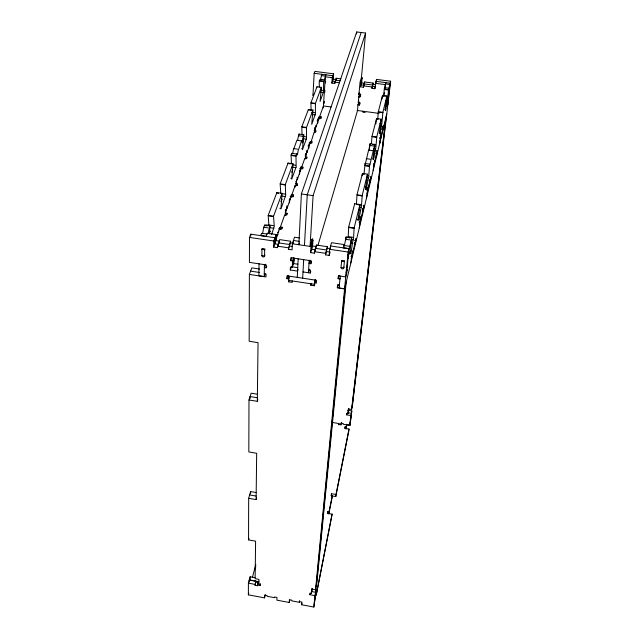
<?xml version="1.0" encoding="UTF-8"?>
<svg xmlns="http://www.w3.org/2000/svg" width="639" height="639" viewBox="0 0 639 639"><rect width="100%" height="100%" fill="white"/><g stroke="black" fill="none" stroke-linecap="round" stroke-linejoin="round"><path stroke-width="0.96" d="M325.539 76.129C324.404 80.889 324.947 79.324 323.653 81.544L323.462 91.968L320.091 101.393L321.377 87.343L317.008 86.768L310.937 102.775L311.041 109.988M265.361 594.589L264.554 597.872L248.371 594.861L248.411 583.167L250.145 576.793L254.969 577.68M249.274 581.953L249.282 579.885L255.912 581.107L255.057 585.268L257.549 585.731L258.404 581.738L257.557 585.028L260.057 585.492L260.089 584.086L258.835 583.854L258.915 579.365L255.137 578.67L255.6 541.169L248.547 539.899L248.675 498.3L250.608 491.583L256.151 492.557M257.589 394.255L251.151 393.193L248.986 399.95L248.819 451.941L256.678 453.283L256.111 499.61L248.675 498.3M259.594 269.027L251.838 267.853L249.378 274.419L249.17 341.242L258.044 342.656L257.325 401.332L248.986 399.95M278.476 244.378L274.81 243.834L274.978 237.756L250.768 234.17L249.49 237.42L249.41 262.373L266.231 264.913L266.175 267.821L264.378 267.549L265.56 264.25M250.065 398.52L250.073 396.555L257.453 397.777M250.76 236.166L250.768 234.17M250.129 579.645L250.145 576.793M250.6 493.572L250.608 491.583M268.947 225.966L268.188 215.431L276.855 192.587L282.039 193.329L280.944 208.897L285.689 195.478L285.282 184.599L293.021 163.76L288.061 163.065L280.162 183.872L280.785 193.465M302.023 134.07L301.816 126.802L308.405 109.437L312.95 110.052L311.728 124.373L315.386 114.006L315.426 103.374L321.377 87.343M259.019 263.731L258.875 275.776L264.219 276.591L265.209 273.804M255.057 585.268L255.912 581.107M261.854 255.544L264.586 255.951L264.674 249.442L263.332 248.483L261.974 249.042L261.854 255.632A1.398 1.086 20.9 0 0 263.196 256.95A1.398 1.086 20.9 0 0 264.578 256.039L264.881 255.217M257.549 585.731L257.557 585.028M264.219 276.591L264.434 264.546M282.039 193.329L273.548 216.214L274.267 226.382L271.591 234.585M293.021 163.76L291.703 179.152L296.153 166.939L295.977 155.788L296.808 153.783L296.887 154.175A3.379 0.471 -82.7 0 0 297.391 154.526A3.379 0.471 -82.7 0 0 298.062 151.02L301.664 140.7L301.736 141.099A3.315 0.447 -82.8 0 0 302.207 141.499A3.315 0.447 -82.8 0 0 302.862 138.08L303.805 134.693L299.068 134.046L298.109 137.425A3.315 0.463 -82.8 0 1 297.638 140.237M269.275 233.874L269.962 226.302C270.393 225.16 264.219 224.257 264.522 225.503M264.554 597.872L264.626 595.149L267.102 595.604L267.078 596.291L274.498 597.665L274.522 596.986L276.999 597.449L276.887 600.165L289.243 602.465L289.794 599.989M278.189 245.2L277.334 247.66L273.652 247.117L273.804 241.023L276.136 234.513L267.278 233.211L266.08 236.438M273.652 247.117L275.968 240.591L276.136 234.513M277.334 247.66L279.666 239.617L290.649 241.246L288.397 249.314L292.095 249.865L292.358 243.778L294.523 237.229L299.379 237.948M277.725 234.928L278.492 231.062L278.452 232.476L277.598 232.348M279.722 229.321L279.778 227.444L278.452 232.476M292.015 153.504L291.927 153.104L291.08 155.109L291.48 163.927M303.805 134.693L302.463 149.614L306.52 138.487L306.496 127.441L312.95 110.052M280.329 229.521L280.409 226.989L284.73 214.848L286.384 215.087L287.047 213.21L285.162 212.939M282.039 228.922L282.095 227.236L280.409 226.989M276.855 192.587L276.831 193.058L278.556 193.305M285.313 215.678L285.465 211.485L286.128 209.616L286.072 211.022L285.25 210.902M286.072 211.022L287.334 206.221L286.512 206.109M286.983 214.888L287.047 213.21M287.262 208.082L287.334 206.221M289.395 202.914L290.146 198.338L290.09 199.727L289.283 199.608M289.243 277.294L288.708 278.963L286.911 278.692L287.023 275.824L316.521 280.297L316.321 283.165L314.516 282.893L315.466 279.531M368.559 150.277L365.34 163.959M288.397 249.314L290.649 241.246M291.24 196.9L291.312 195.055L290.09 199.727M291.775 197.227L291.871 194.743L295.178 185.422L296.76 185.645L297.367 183.928L295.561 183.665M292.239 280.936L292.175 282.366L288.588 281.815L288.828 276.096M298.078 269.442L297.558 271.104L290.306 270.009L290.433 267.094L292.247 267.366L294.363 260.744L294.491 258.02M293.309 264.043L293.597 257.669L292.534 260.984L290.705 260.704L290.833 257.733L311.041 260.76L310.858 263.731L309.02 263.46L310.019 260.129L309.907 261.942M293.413 196.636L293.485 194.975L291.871 194.743M348.175 237.221L348.662 227.157L354.685 203.729L359.957 204.488L357.976 220.367L358.814 217.108L358.751 219.792L358.974 219.313L361.506 205.63L362.185 195.534L367.497 174.175L362.457 173.465L356.977 194.791L356.45 204.296M288.061 163.065L288.029 163.52L290.505 163.864M295.106 187.067L295.178 185.422M295.713 185.901L296.488 180.533L296.424 181.907L295.633 181.795M292.247 267.366L292.534 260.984M293.365 242.221L293.445 240.488L299.3 241.35M297.51 179.247L297.59 177.426L296.808 177.315M297.295 185.566L297.367 183.928M299.451 174.575L300.17 170.19L300.106 171.556L299.324 171.452M300.106 171.556L301.241 167.178L300.466 167.075M301.153 168.992L301.241 167.178M301.648 168.616L301.728 166.995L304.779 158.432L306.305 158.64L306.864 157.058L305.13 156.819M297.247 277.374L298.173 258.835M359.445 92.703L358.894 94.548L360.061 81.992L361.442 77.439L365.604 33.06L356.714 31.95L301.384 193.968L298.868 244.737L299.411 243.044M305.242 159.007L305.993 153.847L305.921 155.197L305.162 155.093M299.068 134.046L299.036 134.494M305.921 155.197L307.008 150.988L306.257 150.884M306.912 152.777L307.008 150.988M306.776 158.68L306.864 157.058M359.957 204.488L354.118 227.955L353.583 237.684L352.432 243.076A6.446 0.439 -81.4 0 1 351.003 251.95A6.446 0.439 -81.4 0 1 350.587 250.56L349.669 254.17L351.666 237.812L346.138 236.997L344.325 245.895M308.677 148.623L309.38 144.334L308.629 144.23M308.557 145.572L309.308 145.676L309.38 144.334M320.043 79.532C318.757 79.452 319.38 85.961 319.356 87.008M302.662 278.197L303.685 259.658M304.46 245.568L307.239 194.799L361.155 32.509M310.266 143.344L310.362 141.562L309.308 145.676M335.171 82.167L334.716 83.469L331.865 83.094L333.238 79.22L333.622 73.828L314.923 71.4L314.172 73.309L312.95 95.499L313.445 94.197M310.722 143.072L314.132 132.129L315.594 132.329L316.105 130.875L314.164 130.612M308.405 109.437L308.373 109.868L311.401 110.275M314.532 132.8L315.251 127.832L314.524 127.736M314.452 129.062L315.179 129.158L315.251 127.832M316.081 126.961L316.185 125.212L315.179 129.158M309.204 260.488L308.461 272.757L309.484 269.307M365.604 33.06L313.102 195.638L310.051 246.398L312.383 238.73L312.287 240.248M317.695 123.207L318.366 119.102L317.647 119.006M317.567 120.316L318.286 120.412L318.366 119.102M289.243 602.465L289.411 599.749L291.895 600.213L291.855 600.9L299.308 602.281L299.659 600.628M314.324 253.172L316.377 245.056L327.448 246.694L325.475 254.833L329.197 255.392L330.115 252.054L326.409 251.502L326.521 249.993L315.402 248.339L314.324 253.172L310.61 252.621L310.985 246.534L312.974 239.952L311.033 239.665M318.286 120.412L319.268 116.554L319.109 119.166M311.984 243.227L311.608 249.306L315.307 249.849M319.548 118.511L319.668 116.562L323.438 105.954L331.114 106.977M303.006 271.926L310.282 273.029L310.466 270.113L308.637 269.834M310.61 252.621L312.599 246.015L312.974 239.952M320.962 118.702L321.09 116.753L319.668 116.562M314.803 284.059L314.324 285.737L310.722 285.194L310.818 283.772M384.526 88.486L384.542 87.535L383.536 96.193M317.008 86.768L316.976 87.192M323.31 107.895L325.323 76.784L326.042 74.771M324.868 89.939L324.812 92.256M325.315 83.054L325.634 81.065M324.189 103.39L324.324 101.337M363.99 174.072L365.125 163.264L365.228 164.335M316.377 245.056L316.273 246.566L312.599 246.015M314.324 285.737L314.707 280.026M331.865 83.094L332.24 77.686L333.622 73.828M368.759 150.636L370.093 143.751L374.901 144.414L369.526 166.004L368.727 176.428L366.203 189.384L366.307 186.636L365.061 186.46M371.475 143.559L371.994 136.339L376.563 118.566L381.179 119.181L379.286 133.367L379.917 131.267L379.901 133.839L382.002 122.313L382.873 112.352L386.954 95.962L382.521 95.379L378.312 111.745L377.753 118.918M334.716 83.469L336.17 78.246L340.906 78.861M314.172 73.309L332.935 75.753L332.552 81.153L335.395 81.52L335.491 80.179L340.244 80.794M336.17 78.246L336.074 79.587L333.238 79.22M299.308 602.281L299.364 601.603L301.848 602.066L301.64 604.774L313.853 607.05L315.626 592.297L311.425 591.522M325.475 254.833L327.448 246.694M329.197 255.392L329.676 249.306L331.505 242.684L344.205 244.561L343.359 247.868M330.387 248.587L330.595 245.983L348.966 248.699L348.135 252.046L315.522 589.797L311.696 589.094L311.289 593.551L310.027 593.311L309.899 594.709L314.955 595.644L313.853 607.05M381.179 119.181L376.746 136.986L375.884 147.337L373.527 159.47L373.671 156.683L372.976 159.367L372.992 158.807L374.901 144.414M356.538 33.923L356.714 31.95M386.763 114.062L344.581 288.908L337.328 287.806L337.584 284.946L339.397 285.226M340.18 278.141L339.964 278.987L338.135 278.708L338.398 275.8L345.739 276.911L347.129 269.402L346.21 269.267M387.538 105.371L390.149 83.11L388.52 89.66L387.609 99.524L385.541 110.675L385.676 107.847L385.109 110.092L385.125 109.517L386.954 95.962M344.589 288.82L339.149 287.989L340.244 275.992M341.018 267.421L343.798 267.837L344.389 261.535L343.582 260.52L341.633 260.936L341.01 267.509A1.406 1.11 14 0 0 342.296 268.827A1.406 1.11 14 0 0 343.79 267.925L343.998 267.078M311.976 590.204L312.136 588.423M357.6 104.804L359.485 105.06L359.733 102.44L358.311 102.248L358.846 96.537L359.438 94.556L360.851 94.74M359.174 97.408L359.438 94.556M360.476 86.84L360.979 81.433L362.161 77.535L361.65 82.918L360.476 86.84L363.343 87.216L363.926 85.251L361.067 84.875L361.57 79.476M358.846 96.537L360.268 96.729L360.516 94.069L358.559 93.813M363.343 87.216L364.629 81.952L373.2 83.07L371.962 88.342L374.845 88.717L375.381 86.744L372.513 86.369L372.657 85.027L364.054 83.901M364.118 84.596L364.629 81.952M346.138 236.997L345.723 240.328M316.193 586.45L345.395 285.513M346.562 273.532L348.982 248.603C350.212 245.927 350.46 242.804 351.666 237.812M347.113 267.829L347.672 263.763L347.4 264.881M347.64 254.426L348.567 254.57L347.999 258.683M346.21 282.142L316.856 583.119L315.522 589.797M350.835 262.925L351.937 255.057L351.793 256.479L350.915 256.351M352.217 254.729L352.864 251.223L351.993 251.095M352.72 252.645L352.864 251.223M354.685 203.729L354.629 204.2M354.389 245.775L355.028 242.325L354.877 243.739L354.014 243.611M355.292 242.045L355.923 238.619L355.324 244.33M328.829 513.772L329.045 511.679L327.903 511.48L327.687 513.572L328.829 513.772L332.056 497.781L332.28 495.68L331.162 495.489L331.521 493.691L336.01 494.474L335.779 496.575L331.306 495.8L331.521 493.691M371.962 88.342L373.2 83.07M359.278 227.931L360.348 220.367L360.204 221.765L359.366 221.645M338.83 424.959L338.982 423.545L332.743 422.515L332.576 423.282M362.457 173.465L362.177 175.701M361.043 218.282L361.187 216.893L360.356 216.773M374.845 88.717L376.491 79.396L390.629 81.233L352.52 404.894L351.594 409.487L348.415 408.968L347.888 413.585L346.833 413.417L346.673 414.863L350.883 415.558L349.741 425.342L343.143 424.24L343.215 423.529L341.138 423.186L340.93 425.071M375.764 83.142L375.956 81.345L390.141 83.19L390.629 81.233M376.299 81.193L376.491 79.396M362.553 212.052L363.152 208.817L362.329 208.697M363 210.199L363.152 208.817M363.375 208.673L363.966 205.454L363.144 205.335M363.351 211.062L363.966 205.454M332.104 514.139L316.201 595.213L332.104 514.139L327.527 513.333L327.903 511.48M366.538 197.906L367.569 190.598L366.762 190.486M370.093 143.751L369.246 150.213L373.32 150.764M367.569 190.598L367.417 191.972L368.336 187.411L367.537 187.299M368.336 187.411L368.184 188.785L370.133 180.014L369.342 179.902M370.133 180.014L369.981 181.38L370.876 176.939L370.093 176.827M367.497 174.175L365.548 189.599L366.307 186.636M370.269 182.442L370.876 176.939M373.168 170.365L374.182 163.296L374.031 164.646M376.563 118.566L376.179 121.498M374.358 163.312L374.893 160.373L374.742 161.723M344.98 428.194L345.14 426.78L346.178 426.956L345.939 429.073L346.833 424.631M376.012 156.475L376.539 153.576L375.788 153.472M376.387 154.918L376.539 153.576M376.706 153.624L377.226 150.74L376.475 150.636M376.603 156.148L377.226 150.74M382.521 95.379L382.034 99.037M384.183 94.42L384.406 92.455M384.854 88.525L385.461 83.925L389.079 84.396M348.359 411.284L348.67 408.513M379.646 143.535L383.256 126.57M379.67 143.456L380.628 136.706L380.477 138.032L379.742 137.928M380.772 136.81L381.283 134.03L380.548 133.926M381.132 135.348L381.283 134.03M382.298 130.524L382.793 127.784L382.641 129.094L381.914 128.998M382.801 130.476L383.424 125.18L382.929 127.912L382.21 127.808M345.14 426.78L344.82 428.33L349.006 429.025L348.758 431.149L335.779 496.575M351.594 409.487L385.772 118.199M386.675 105.866L387.378 105.962L387.849 102.671M347.169 424.687L349.948 425.151L351.801 410.957L347.608 410.27M352.057 407.187L386.268 116.162M351.801 410.957L349.948 425.151M375.852 123.998L376.067 122.337M385.82 82.543L384.678 88.509M314.715 601.698L316.289 588.982L314.955 595.644M336.01 494.474L349.006 429.025M349.741 425.342L350.196 423.034M350.883 415.558L351.346 413.257L347.983 412.698M329.045 511.679L332.28 495.68M346.178 426.956L346.721 424.288M311.289 593.551L312.311 588.543M347.888 413.585L348.822 408.992M309.899 594.709L310.242 593.04M346.673 414.863L346.985 413.329M341.378 422.363L340.899 424.663L338.814 424.32L338.982 423.545M301.64 604.774L301.983 603.12M320.554 79.603L321.768 74.22M361.187 216.893L360.588 220.175L359.749 220.056M351.258 258.675L355.755 240.12M359.717 223.762L363.791 206.924M373.623 166.34L377.058 152.162M366.986 193.801L370.716 178.385M346.849 270.521L347.129 269.402M387.378 105.962L388.033 103.286M388.448 97.615L387.969 100.93L388.137 100.259M348.295 255.68L348.567 254.57M389.415 89.396L388.935 92.743L389.095 92.08M339.149 287.989L339.621 286.088M337.328 287.806L338.175 284.419M344.597 260.688L344.381 261.623L341.585 261.207M338.135 278.708L338.989 275.329M341.593 261.111L341.809 260.273M260.057 585.492L260.48 583.846M252.533 577.001L255.832 564.453M248.371 594.861L248.803 593.224M255.049 569.413L255.808 566.513M248.547 539.899L249.002 538.23M256.111 499.61L256.582 497.917M314.907 282.582L315.402 280.848M310.722 285.194L311.209 283.508M317.918 245.528L357.544 110.507L357.872 105.539L358.974 101.817M310.282 273.029L310.77 271.359M359.485 105.06L360.069 103.055L358.191 102.807M310.858 263.731L311.6 261.231M360.268 96.729L360.66 95.403M315.546 249.026L316.033 247.389M358.311 102.248L358.711 100.922M343.966 245.448L344.141 245.919M296.935 140.181L293.213 150.349A3.379 0.487 -82.7 0 1 292.534 153.847M257.325 401.332L257.852 399.631M264.546 225.024L263.316 229.249A3.754 0.631 -82.1 0 1 262.286 233.778M288.588 281.815L289.124 280.146M290.306 270.009L291.376 266.687M286.911 278.692L287.989 275.361M290.705 260.704L291.775 257.397M278.764 243.571L279.618 241.127L275.968 240.591M335.395 81.52L335.85 80.234M282.095 227.236L281.408 229.193L278.516 228.77M293.485 194.975L292.854 196.756L290.09 196.357M321.09 116.753L320.602 118.135L318.701 117.88M266.175 267.821L266.767 266.175M297.59 177.426L296.424 181.907M275.641 240.416L277.725 234.545A1.302 0.767 2.1 0 0 277.661 234.106M264.69 249.633L264.993 248.811M269.227 233.371L270.121 230.951A6.39 1.022 -82 0 1 270.081 231.853M280.912 201.652L281.879 199.001A6.126 0.927 -82.3 0 1 281.839 199.887M291.727 172.274L292.614 169.854M302.503 142.992L303.182 141.155M261.95 249.218L262.254 248.395M269.985 225.823L268.771 230.056A3.754 0.607 -82.1 0 1 268.22 233.323M321.257 75.57L324.828 76.033M325.323 76.784L332.24 77.686M375.412 83.31L385.301 84.596M361.65 82.918L364.502 83.294M373.064 84.412L374.965 84.66M320.586 79.332L324.181 79.795M385.229 87.767L388.871 88.246M334.812 82.119L339.581 82.743M363.471 85.866L372.106 86.992M319.34 80.618L323.669 81.177M384.135 89.085L388.52 89.66M320.051 81.073L323.653 81.544M384.83 89.54L388.48 90.019M382.473 95.802L385.421 96.185M320.267 90.107L322.935 90.458M386.236 98.797L386.962 98.893M320.474 92.176L323.318 92.551M385.557 100.762L387.362 101.002M385.413 102.847L386.859 103.039M310.937 102.775L315.426 103.374M378.312 111.745L382.873 112.352M311.672 103.238L315.418 103.742M379.039 112.216L382.841 112.72M357.073 110.443L364.102 111.378M379.071 113.375L365.508 111.569L365.324 112.24L362.505 111.865M363.016 111.753L364.414 111.945M376.515 118.998L378.048 119.205M311.816 112.336L314.771 112.736M380.572 121.562L381.323 121.666M312.215 114.517L315.179 114.908M379.862 123.607L381.739 123.854M379.694 125.859L381.195 126.059M382.354 126.498L383.08 126.594M317.982 119.158L318.701 119.253M317.152 120.404L317.863 120.499M381.723 129.118L382.449 129.214M380.189 135.388L380.924 135.484M301.816 126.802L306.496 127.441M371.994 136.339L376.746 136.986M302.59 127.281L306.488 127.816M372.753 136.818L376.714 137.353M379.534 138.08L380.277 138.184M302.191 134.925L302.982 135.029M372.441 144.526L374.047 144.741M298.437 135.724L302.391 136.259M369.654 145.46L373.671 146.012M302.862 136.442L305.937 136.866M374.438 146.235L375.221 146.339M303.277 138.711L306.353 139.134M373.695 148.368L375.652 148.631M310.81 141.483L312.287 141.682L311.76 143.184L309.212 142.84M297.51 140.356L301.496 140.907M373.495 150.812L375.061 151.028M308.086 145.756L308.837 145.86M301.6 148.695L302.391 148.807M293.549 148.599L297.59 149.159M366.267 158.656L370.364 159.223M305.626 153.791L306.385 153.895M292.566 153.44L296.64 154.007M365.843 163.608L369.981 164.183M291.08 155.109L295.977 155.788M364.549 165.317L369.526 166.004M291.887 155.596L295.969 156.164M365.348 165.813L369.494 166.388M362.409 173.928L364.086 174.159M292.319 164.798L295.537 165.245M367.209 175.278L368.032 175.398M301.728 166.995L303.269 167.21L302.694 168.84L300.042 168.472M291.951 167.067L295.977 167.634M366.842 177.57L368.479 177.802M299.883 168.712L300.657 168.816M299.819 170.078L300.594 170.182M366.187 180.198L367.832 180.43M369.342 182.235L370.277 182.363M290.785 178.233L291.608 178.353M280.162 183.872L285.282 184.599M356.977 194.791L362.185 195.534M281.016 184.383L285.282 184.99M357.816 195.302L362.145 195.917M301.384 193.968L313.102 195.638M281.623 193.585L284.986 194.064M357.305 204.416L360.723 204.903M357.265 204.576L359.022 204.823M281.232 195.957L285.441 196.564M359.485 207.18L361.195 207.427M358.775 210.055L360.484 210.303M279.778 208.274L280.641 208.402M357.121 219.473L357.992 219.6M285.801 209.352L286.623 209.472M359.046 222.156L359.885 222.276M268.188 215.431L273.548 216.214M348.662 227.157L354.118 227.955M269.091 215.958L273.556 216.605M349.541 227.676L354.086 228.339M269.027 224.992L273.42 225.631M348.247 236.606L352.72 237.269M265.433 225.639L267.238 225.902M346.082 237.476L347.001 237.612M348.846 237.884L349.765 238.02M269.49 227.612L273.891 228.259M351.418 239.649L353.207 239.913M263.707 227.244L268.252 227.907M345.547 239.274L350.172 239.952M354.573 240.512L355.436 240.639M350.635 242.812L352.432 243.076M262.341 233.395L267.278 234.074M344.9 245.584L349.557 246.271M266.08 236.342L260.56 235.527L261.79 233.267A3.754 0.631 -82.1 0 0 261.894 233.77M343.367 247.78L348.982 248.603M290.585 242.756L293.333 243.163M327.328 248.204L330.099 248.611M249.49 237.42L273.804 241.023M292.358 243.778L310.985 246.534M329.676 249.306L348.135 252.046M351.482 253.18L352.361 253.316M278.524 242.868L289.555 244.505L289.499 246.015L292.255 246.43M277.374 246.151L288.461 247.796M314.42 251.662L325.586 253.324M261.95 249.314L264.69 249.721M346.466 266.575L347.384 266.711M293.333 263.524L297.83 264.203M345.931 272.182L346.841 272.318M292.279 266.822L297.694 267.637M250.608 271.12L259.378 272.446M264.266 273.812L266.056 274.083L266 276.951L249.378 274.419M288.652 280.393L314.42 284.315M249.649 494.929L256.127 496.072M249.282 580.052L258.955 581.841M255.904 581.977L258.388 582.441M248.411 583.167L255.065 584.397M315.442 126.993A1.102 0.551 3.6 0 0 316.097 126.61L317.767 121.889A1.094 0.543 3.6 0 0 317.263 121.314M306.44 152.785A1.15 0.599 3.3 0 0 306.92 152.417L308.749 147.282A1.142 0.591 3.4 0 0 308.23 146.65M286.504 208.202A1.254 0.711 2.6 0 0 287.27 207.707L289.435 201.612A1.246 0.703 2.7 0 0 289.084 200.965M296.784 179.335A1.198 0.655 3 0 0 297.502 178.88L299.483 173.297A1.19 0.639 3.1 0 0 299.419 172.929"/></g></svg>
